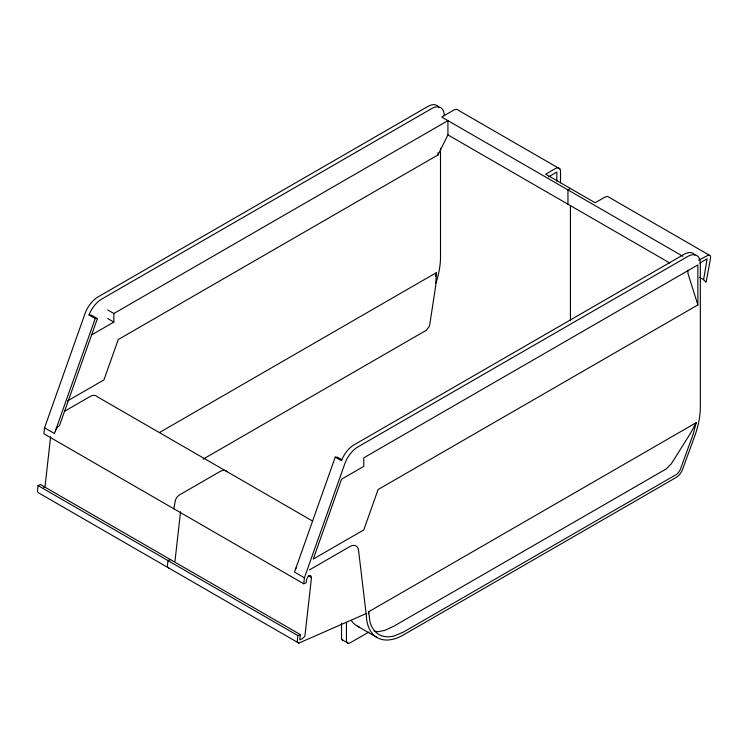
<?xml version="1.0" encoding="UTF-8"?>
<svg xmlns="http://www.w3.org/2000/svg" width="748" height="748" viewBox="0 0 748 748"><rect width="100%" height="100%" fill="white"/><g stroke="black" fill="none" stroke-linecap="round" stroke-linejoin="round"><path stroke-width="1.12" d="M303.735 583.767L306.184 582.748L306.53 579.653L308.064 576.484L310.542 575.446L311.486 577.578L304.885 636.324L302.286 638.727L299.77 639.83L300.359 634.585L40.532 484.573L38.073 485.592L37.4 491.632L38.999 493.1L298.835 643.121L366.268 613.528A52.491 30.303 -60 0 0 403.387 634.959L676.332 477.374A10.781 6.227 -60 0 0 682.522 469.52L695.388 434.233A69.143 39.915 -60 0 0 700.334 408.511L700.334 263.502A17.494 10.098 -60 0 0 687.964 256.358L357.292 447.267A20.991 12.118 -60 0 0 345.127 462.862L304.399 577.811L303.735 583.767L43.898 433.756L44.562 427.8L85.291 312.851A20.991 12.118 -60 0 1 97.455 297.255L428.127 106.338A17.494 10.098 -60 0 1 438.842 107.301M50.612 436.785L45.058 486.312L43.749 487.509M173.817 508.762L175.434 500.113A6.994 4.039 -60 0 1 179.492 494.914L220.146 471.446A12.37 7.143 -60 0 1 227.121 471.698M174.976 561.318L180.53 511.791M300.359 634.585L297.91 635.604L297.236 641.644L298.835 643.121M368.371 613.865L368.717 611.742L696.201 422.676L693.144 434.308L680.456 469.099A7.574 4.376 -60 0 1 676.08 474.671L403.546 632.013L394.42 635.894A48.966 28.274 -60 0 1 369.942 621.756L368.717 611.742M560.523 182.736L560.523 171.348A7.003 4.039 -60 0 0 555.577 168.487L545.675 174.2L595.165 202.773L605.067 197.061L607.535 196.397L710.376 255.769L710.6 257.995L706.075 282.333L703.616 279.677L707.103 258.836L699.679 263.118M435.673 276.274L436.365 272.655L159.427 432.55M55.417 430.82A6.994 4.039 -60 0 1 59.475 425.621L97.39 318.601L95.192 318.564L54.464 433.513L44.562 427.8M341.845 459.74L337.423 457.187L335.226 457.15L294.506 572.098L304.399 577.811M696.201 422.676L690.722 432.914L671.302 463.816L666.178 468.949L393.644 626.3L384.865 630.377L377.497 631.77L374.122 630.975M67.572 400.9L103.953 379.891L118.249 339.536L438.029 154.92L447.93 134.911L447.93 120.624L113.855 313.506L107.665 309.934M366.109 613.603L358.526 550.135A12.37 7.143 -60 0 0 350.064 546.451L309.41 569.92M91.611 334.917L113.855 322.07L113.855 313.506M64.45 411.316L90.228 396.431A12.37 7.143 -60 0 1 97.203 396.692L312.72 521.122M548.462 176.883L556.811 172.059L556.811 181.203M570.425 188.487L567.947 189.917L567.947 204.204M203.073 459.16L426.145 330.373L429.034 326.792L429.782 324.37L435.729 285.689L436.365 272.655M698.604 260.211L708.88 254.909M697.865 304.932L378.086 489.547L363.79 529.902L313.253 559.083L341.546 479.216L363.79 466.369L363.79 457.804L697.865 264.923L697.865 304.932L687.964 273.497L687.964 270.206M368.848 632.041L350.176 642.822A5.245 3.029 -60 0 1 346.464 640.681L346.464 622.523M170.441 559.579L167.991 560.598L167.318 566.638L168.917 568.115M444.219 115.631A17.494 10.098 -60 0 0 431.839 108.479L101.167 299.396A20.991 12.118 -60 0 0 89.003 314.992L91.2 315.03L97.39 318.601M559.859 168.87L456.701 109.32L454.111 109.909L441.741 117.053L682.924 256.302M699.604 277.358L703.616 279.677M447.93 134.911L669.806 263.016M107.665 318.498L113.855 322.07M89.003 314.992L95.192 318.564M335.226 457.15L341.415 460.721A20.991 12.118 -60 0 1 353.58 445.125L684.252 254.208A17.494 10.098 -60 0 1 694.967 255.171M308.466 575.838L311.486 577.578M357.338 626.132L377.142 637.558M342.014 639.68L348.325 643.317M38.073 485.592L297.91 635.604M570.425 205.896L570.425 320.742M440.507 148.291L440.507 258.499A69.143 39.915 -60 0 1 435.906 283.165M438.029 152.629L438.029 154.92M341.518 623.075L341.518 637.82A5.245 3.029 -60 0 0 343.379 640.456M359.367 627.133A52.491 30.303 -60 0 1 351.438 620.662M295.46 569.406A6.994 4.039 -60 0 1 296.47 567.395"/></g></svg>
